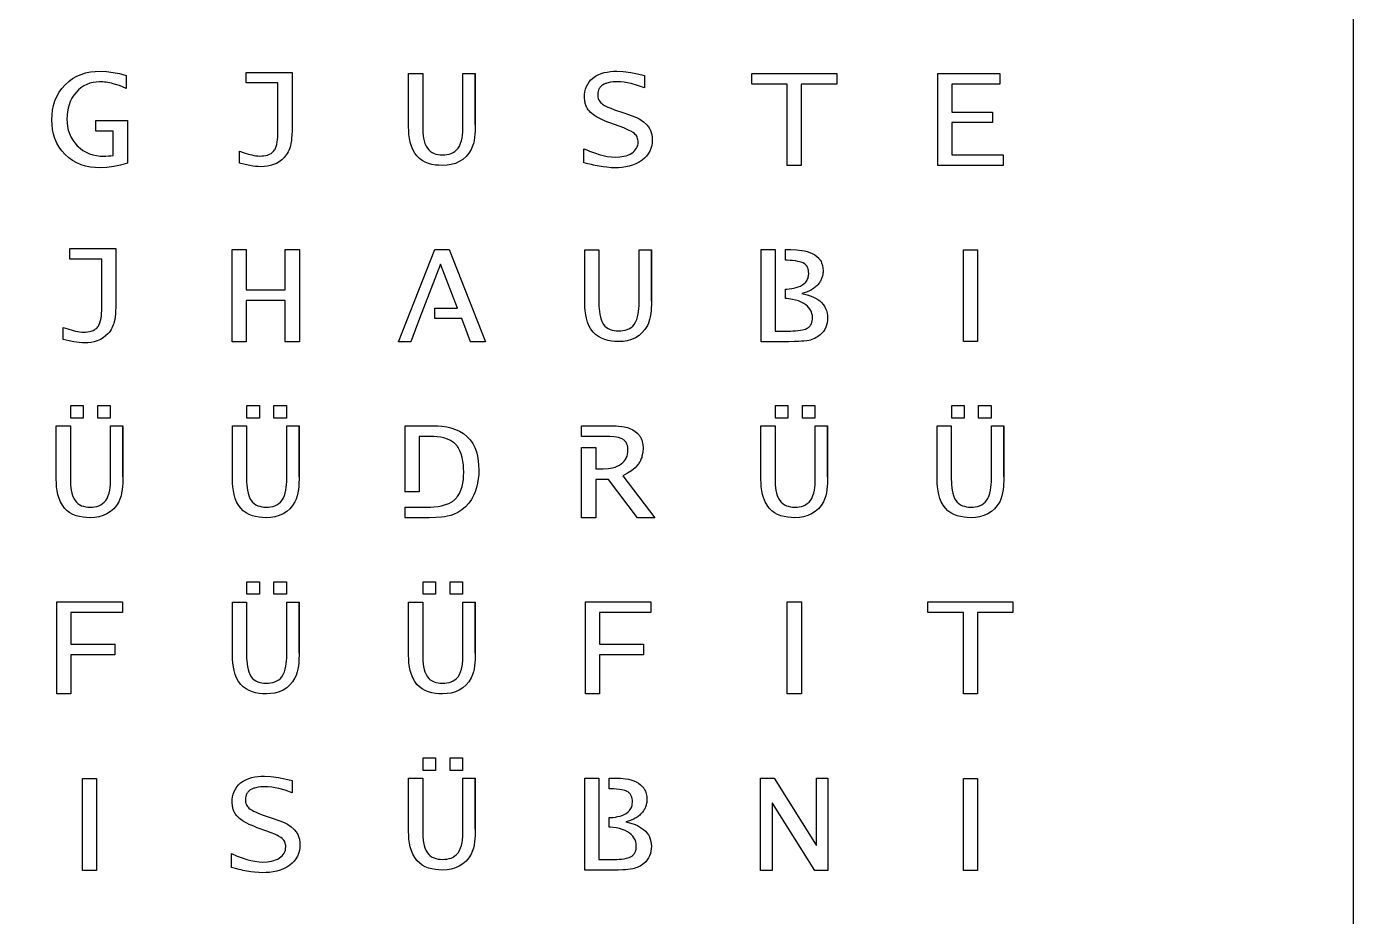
# Model space of a CAD drawing. Extents: x -337 to 6273, y 368 to 2065.
# Drawn here: x 1676.5 to 1912.8, y 1554.1 to 1712.5 of the extents above; entities that cross this region are included whole.
import ezdxf

# ---------------------------------------------------------------- set-up
doc = ezdxf.new("R2010")
doc.units = 0
doc.header["$LTSCALE"] = 100
doc.layers.add('EBENE_1', color=1, linetype='CONTINUOUS')

msp = doc.modelspace()

# ---------------------------------------------------------------- linework, layer by layer
at = {"layer": 'EBENE_1', "color": 7}
for points in [[(1912.756963, 1842.293256), (1462.756963, 1842.293256), (1462.756963, 1392.293256), (1912.756963, 1392.293256), (1912.756963, 1842.293256)], [(1811.946037, 1687.784165), (1811.946037, 1702.292349), (1805.644245, 1702.292349), (1805.644245, 1704.184165), (1820.778773, 1704.184165), (1820.778773, 1702.292349), (1814.464198, 1702.292349), (1814.464198, 1687.784165), (1811.946037, 1687.784165)], [(1838.739915, 1687.784165), (1838.739915, 1704.184165), (1849.822378, 1704.184165), (1849.822378, 1702.292349), (1841.258076, 1702.292349), (1841.258076, 1697.319941), (1848.518559, 1697.319941), (1848.518559, 1695.428125), (1841.258076, 1695.428125), (1841.258076, 1689.675981), (1850.410375, 1689.675981), (1850.410375, 1687.784165), (1838.739915, 1687.784165)], [(1713.131979, 1656.420529), (1713.131979, 1672.820529), (1715.65014, 1672.820529), (1715.65014, 1665.649523), (1722.59106, 1665.649523), (1722.59106, 1672.820529), (1725.10922, 1672.820529), (1725.10922, 1656.420529), (1722.59106, 1656.420529), (1722.59106, 1663.757707), (1715.65014, 1663.757707), (1715.65014, 1656.420529), (1713.131979, 1656.420529)], [(1758.211282, 1656.420529), (1755.545523, 1656.420529), (1753.997238, 1660.523725), (1749.203601, 1660.523724), (1749.203601, 1662.409239), (1753.243667, 1662.409239), (1750.234977, 1670.251238), (1746.502475, 1660.523725), (1744.928225, 1656.420529), (1742.75719, 1656.420529), (1749.225156, 1672.820529), (1751.743316, 1672.820529), (1758.211282, 1656.420529)], [(1845.834225, 1656.438711), (1843.316065, 1656.438711), (1843.316065, 1672.802347), (1845.834225, 1672.802347), (1845.834225, 1656.438711)], [(1684.411679, 1642.821935), (1684.411679, 1645.033315), (1686.623058, 1645.033315), (1686.623058, 1642.821935), (1684.411679, 1642.821935)], [(1689.213472, 1642.821935), (1689.213472, 1645.033315), (1691.424851, 1645.033315), (1691.424851, 1642.821935), (1689.213472, 1642.821935)], [(1715.775315, 1642.821935), (1715.775315, 1645.033315), (1717.986695, 1645.033315), (1717.986695, 1642.821935), (1715.775315, 1642.821935)], [(1720.577108, 1642.821935), (1720.577108, 1645.033315), (1722.788488, 1645.033315), (1722.788488, 1642.821935), (1720.577108, 1642.821935)], [(1809.866224, 1642.821935), (1809.866224, 1645.033315), (1812.077604, 1645.033315), (1812.077604, 1642.821935), (1809.866224, 1642.821935)], [(1814.668017, 1642.821935), (1814.668017, 1645.033315), (1816.879397, 1645.033315), (1816.879397, 1642.821935), (1814.668017, 1642.821935)], [(1841.229861, 1642.821935), (1841.229861, 1645.033315), (1843.44124, 1645.033315), (1843.44124, 1642.821935), (1841.229861, 1642.821935)], [(1846.031653, 1642.821935), (1846.031653, 1645.033315), (1848.243033, 1645.033315), (1848.243033, 1642.821935), (1846.031653, 1642.821935)], [(1715.775315, 1611.458299), (1715.775315, 1613.669679), (1717.986695, 1613.669679), (1717.986695, 1611.458299), (1715.775315, 1611.458299)], [(1720.577108, 1611.458299), (1720.577108, 1613.669679), (1722.788488, 1613.669679), (1722.788488, 1611.458299), (1720.577108, 1611.458299)], [(1747.138952, 1611.458299), (1747.138952, 1613.669679), (1749.350331, 1613.669679), (1749.350331, 1611.458299), (1747.138952, 1611.458299)], [(1751.940744, 1611.458299), (1751.940744, 1613.669679), (1754.152124, 1613.669679), (1754.152124, 1611.458299), (1751.940744, 1611.458299)], [(1681.921733, 1593.693256), (1681.921733, 1610.093256), (1693.592193, 1610.093256), (1693.592193, 1608.20144), (1684.439894, 1608.20144), (1684.439894, 1602.551557), (1692.250027, 1602.551557), (1692.250027, 1600.659741), (1684.439894, 1600.659741), (1684.439894, 1593.693256), (1681.921733, 1593.693256)], [(1776.012643, 1593.693256), (1776.012643, 1610.093256), (1787.683102, 1610.093256), (1787.683102, 1608.20144), (1778.530803, 1608.20144), (1778.530803, 1602.551557), (1786.340936, 1602.551557), (1786.340936, 1600.659741), (1778.530803, 1600.659741), (1778.530803, 1593.693256), (1776.012643, 1593.693256)], [(1814.470589, 1593.711438), (1811.952429, 1593.711438), (1811.952429, 1610.075074), (1814.470589, 1610.075074), (1814.470589, 1593.711438)], [(1843.309674, 1593.693256), (1843.309674, 1608.20144), (1837.007881, 1608.20144), (1837.007881, 1610.093256), (1852.142409, 1610.093256), (1852.142409, 1608.20144), (1845.827834, 1608.20144), (1845.827834, 1593.693256), (1843.309674, 1593.693256)], [(1747.138952, 1580.094663), (1747.138952, 1582.306042), (1749.350331, 1582.306042), (1749.350331, 1580.094663), (1747.138952, 1580.094663)], [(1751.940744, 1580.094663), (1751.940744, 1582.306042), (1754.152124, 1582.306042), (1754.152124, 1580.094663), (1751.940744, 1580.094663)], [(1689.016044, 1562.284165), (1686.497883, 1562.284165), (1686.497883, 1578.647802), (1689.016044, 1578.647802), (1689.016044, 1562.284165)], [(1807.216497, 1562.240418), (1807.216497, 1578.691549), (1809.606233, 1578.691549), (1817.122966, 1566.775624), (1817.148531, 1566.775624), (1817.148531, 1578.691549), (1819.206521, 1578.691549), (1819.206521, 1562.240418), (1816.880498, 1562.240418), (1809.312834, 1574.266592), (1809.274486, 1574.266592), (1809.274486, 1562.240418), (1807.216497, 1562.240418)], [(1845.834225, 1562.284165), (1843.316065, 1562.284165), (1843.316065, 1578.647802), (1845.834225, 1578.647802), (1845.834225, 1562.284165)]]:
    msp.add_lwpolyline(points, close=True, dxfattribs=at)
for points in [[(1694.276059, 1703.839037), (1694.276059, 1701.525397), (1693.068214, 1702.021053), (1691.970219, 1702.361906, 0.030009), (1690.7018, 1702.611096, 0.033509), (1689.546519, 1702.688608), (1688.934241, 1702.660302), (1688.369199, 1702.57952), (1687.786135, 1702.432573), (1687.241652, 1702.228069), (1686.720483, 1701.960417), (1686.224142, 1701.628544), (1685.785316, 1701.259998), (1685.360237, 1700.822357), (1684.95787, 1700.315415), (1684.61386, 1699.77701), (1684.328825, 1699.210835), (1684.095184, 1698.602077), (1683.927437, 1698.001136), (1683.80574, 1697.350206), (1683.740553, 1696.734509), (1683.71768, 1696.067252), (1683.74434, 1695.386677), (1683.820298, 1694.759432), (1683.960995, 1694.101659), (1684.155569, 1693.492641), (1684.420424, 1692.889096), (1684.74569, 1692.323122), (1685.124656, 1691.802017), (1685.571149, 1691.305755), (1686.063918, 1690.858968), (1686.580072, 1690.480027), (1687.142533, 1690.153211), (1687.740972, 1689.88736), (1688.346791, 1689.691212), (1689.000085, 1689.549491), (1689.624133, 1689.472797), (1690.300689, 1689.445896), (1690.661297, 1689.456087), (1691.132745, 1689.492963), (1691.511312, 1689.536129), (1691.962419, 1689.599286), (1691.962419, 1693.932567), (1688.881827, 1693.932567), (1688.881827, 1695.824383), (1694.48058, 1695.824383), (1694.48058, 1688.205989), (1693.237096, 1687.854106), (1692.075515, 1687.609048), (1690.802079, 1687.44125), (1689.610432, 1687.387906), (1688.725893, 1687.421289), (1687.913409, 1687.516179), (1687.056079, 1687.693553), (1686.266779, 1687.938288), (1685.477388, 1688.275942), (1684.742799, 1688.689531), (1684.061114, 1689.178036), (1683.417291, 1689.752677), (1682.839215, 1690.389903), (1682.348277, 1691.063614), (1681.930677, 1691.792796), (1681.590075, 1692.575534), (1681.34249, 1693.360408), (1681.16314, 1694.212628), (1681.067126, 1695.020932), (1681.033347, 1695.901079), (1681.066673, 1696.797097), (1681.161329, 1697.61916), (1681.338846, 1698.488552), (1681.58357, 1699.287328), (1681.922924, 1700.088993), (1682.338172, 1700.832866), (1682.831258, 1701.525357), (1683.4109, 1702.177306), (1684.053681, 1702.761326), (1684.734857, 1703.257446), (1685.471064, 1703.678096), (1686.263087, 1704.021397), (1687.055538, 1704.27006), (1687.917457, 1704.450302), (1688.733577, 1704.546541), (1689.623214, 1704.580424), (1690.753377, 1704.53199), (1691.975086, 1704.378469), (1693.082108, 1704.157158), (1694.276059, 1703.839037), (1694.276059, 1703.839037)], [(1714.429407, 1688.199598), (1714.429407, 1690.334282), (1715.273055, 1690.053066), (1716.028288, 1689.822153), (1716.640837, 1689.665546), (1717.016344, 1689.587247), (1717.339919, 1689.533547), (1717.729555, 1689.490332), (1718.046866, 1689.477852), (1718.417245, 1689.488361), (1718.743127, 1689.517393), (1719.110133, 1689.577651), (1719.424337, 1689.658668), (1719.769824, 1689.789825), (1720.05747, 1689.945543, 0.042268), (1720.339994, 1690.160952, 0.044085), (1720.571418, 1690.410977, 0.045023), (1720.775657, 1690.730544), (1720.964399, 1691.168227), (1721.074755, 1691.539039), (1721.17035, 1691.999207), (1721.225523, 1692.391408), (1721.266818, 1692.850712), (1721.286518, 1693.253452), (1721.293632, 1693.708873), (1721.293632, 1702.490479), (1715.618184, 1702.490479), (1715.618184, 1704.382295), (1723.811792, 1704.382295), (1723.811792, 1695.05104), (1723.79737, 1694.007969), (1723.760264, 1693.188029), (1723.721555, 1692.681373), (1723.676723, 1692.259306), (1723.599527, 1691.737718), (1723.517794, 1691.344103, -0.126821), (1722.39293, 1689.209419), (1721.97888, 1688.80281), (1721.523228, 1688.456768), (1721.03608, 1688.175252), (1720.493593, 1687.94363), (1719.965609, 1687.784036), (1719.375933, 1687.667331), (1718.830656, 1687.607385), (1718.225822, 1687.586036), (1717.784744, 1687.598743), (1717.26497, 1687.641446), (1716.81761, 1687.697427), (1716.310221, 1687.77856), (1715.456928, 1687.949185), (1714.429407, 1688.199598)], [(1786.571021, 1703.800689), (1786.571021, 1701.614875), (1785.281391, 1702.06642), (1784.147952, 1702.375738), (1783.501, 1702.510023), (1782.900683, 1702.603668), (1782.243241, 1702.668256), (1781.636961, 1702.688608), (1780.995944, 1702.666174), (1780.47249, 1702.607), (1779.833638, 1702.462738, 0.042851), (1779.357164, 1702.275371), (1779.090627, 1702.122259), (1778.870786, 1701.954949), (1778.663815, 1701.742909, 0.040795), (1778.498795, 1701.508208), (1778.375513, 1701.254792), (1778.286217, 1700.967024), (1778.240548, 1700.696464), (1778.224022, 1700.387751, 0.045664), (1778.264928, 1699.940792, 0.052241), (1778.376026, 1699.564262, 0.057912), (1778.575361, 1699.205375, 0.055266), (1778.863149, 1698.885802), (1779.084142, 1698.710942), (1779.404775, 1698.506039), (1779.666758, 1698.363051), (1779.9943, 1698.204034), (1780.525395, 1697.977269), (1781.227919, 1697.7162), (1782.838519, 1697.153768), (1784.372424, 1696.629684), (1785.118286, 1696.331017), (1785.731074, 1696.016477), (1786.393152, 1695.570408), (1786.904208, 1695.103597, -0.048368), (1787.366804, 1694.501415, -0.050395), (1787.688909, 1693.847479, -0.046953), (1787.872588, 1693.165637, -0.042351), (1787.938753, 1692.38588), (1787.910763, 1691.83648), (1787.831396, 1691.334988), (1787.686003, 1690.817988), (1787.483426, 1690.339177), (1787.221247, 1689.890089), (1786.894302, 1689.464097), (1786.540295, 1689.100383), (1786.117241, 1688.749247), (1785.593346, 1688.40093), (1785.009657, 1688.097782), (1784.434581, 1687.868195), (1783.794385, 1687.676992), (1783.192451, 1687.548283), (1782.527119, 1687.454001), (1781.912927, 1687.405164), (1781.240702, 1687.387906), (1780.603447, 1687.406731), (1779.851947, 1687.470027), (1779.205786, 1687.552896), (1778.472538, 1687.673023), (1778.13999, 1687.735398), (1777.789244, 1687.805969), (1777.457299, 1687.876957), (1777.108921, 1687.955552), (1776.461608, 1688.111791), (1775.756992, 1688.295467), (1775.756992, 1690.788062), (1776.096498, 1690.637759), (1776.422484, 1690.498515), (1776.7664, 1690.3573), (1777.095484, 1690.227955), (1777.815471, 1689.966346), (1778.466372, 1689.757943), (1779.215077, 1689.556253), (1779.876933, 1689.417473), (1780.651923, 1689.31147), (1781.317397, 1689.279723), (1782.164121, 1689.321508), (1782.863024, 1689.432648), (1783.25598, 1689.535268), (1783.606731, 1689.65791), (1783.972095, 1689.824693), (1784.295729, 1690.014719), (1784.546895, 1690.198654), (1784.75599, 1690.387045), (1784.957538, 1690.61625), (1785.117637, 1690.854651), (1785.246697, 1691.119166), (1785.338616, 1691.402472), (1785.389779, 1691.68255), (1785.40781, 1691.989621, 0.046553), (1785.365721, 1692.440706, 0.053921), (1785.252363, 1692.815353, 0.060677), (1785.04679, 1693.172108, 0.057849), (1784.749509, 1693.485179), (1784.508811, 1693.662658), (1784.116807, 1693.89522), (1783.819903, 1694.047842), (1783.437624, 1694.226465), (1782.839231, 1694.479967), (1782.033219, 1694.788998), (1780.345924, 1695.40256), (1779.851104, 1695.592309), (1779.41186, 1695.772914), (1778.922354, 1695.990813), (1778.501956, 1696.195619), (1778.022112, 1696.455854), (1777.632676, 1696.695768), (1777.178781, 1697.025085), (1776.849899, 1697.319941, -0.055874), (1776.407368, 1697.87793, -0.055167), (1776.094525, 1698.527795, -0.045584), (1775.932315, 1699.170214), (1775.872035, 1699.940362), (1775.89292, 1700.447711), (1775.951657, 1700.905822), (1776.064108, 1701.394199), (1776.218785, 1701.835254), (1776.434478, 1702.273229), (1776.699417, 1702.673727), (1777.008008, 1703.032478), (1777.373983, 1703.366083), (1777.817269, 1703.681422), (1778.322631, 1703.956511), (1778.816832, 1704.159821), (1779.377074, 1704.329885), (1779.897121, 1704.441605), (1780.479375, 1704.523768), (1781.011307, 1704.565569), (1781.598613, 1704.580424), (1782.771484, 1704.528905), (1784.108574, 1704.359493), (1785.272061, 1704.131255), (1786.571021, 1703.800689)], [(1683.065771, 1656.835961), (1683.065771, 1658.970646), (1683.909419, 1658.68943), (1684.664652, 1658.458517), (1685.277201, 1658.30191), (1685.652707, 1658.223611), (1685.976282, 1658.169911), (1686.365919, 1658.126695), (1686.68323, 1658.114216), (1687.053609, 1658.124724), (1687.37949, 1658.153757), (1687.746496, 1658.214014), (1688.060701, 1658.295031), (1688.406187, 1658.426188), (1688.693834, 1658.581907, 0.042268), (1688.976358, 1658.797316, 0.044085), (1689.207782, 1659.047341, 0.045023), (1689.412021, 1659.366908), (1689.600763, 1659.804591), (1689.711119, 1660.175403), (1689.806714, 1660.63557), (1689.861887, 1661.027772), (1689.903181, 1661.487076), (1689.922882, 1661.889816), (1689.929995, 1662.345237), (1689.929995, 1671.126842), (1684.254547, 1671.126842), (1684.254547, 1673.018658), (1692.448156, 1673.018658), (1692.448156, 1663.687403), (1692.433734, 1662.644333), (1692.396628, 1661.824393), (1692.357918, 1661.317737), (1692.313087, 1660.89567), (1692.23589, 1660.374081), (1692.154157, 1659.980467, -0.126821), (1691.029294, 1657.845782), (1690.615243, 1657.439173), (1690.159591, 1657.093132), (1689.672443, 1656.811615), (1689.129957, 1656.579993), (1688.601973, 1656.4204), (1688.012296, 1656.303694), (1687.467019, 1656.243749), (1686.862186, 1656.2224), (1686.421108, 1656.235107), (1685.901334, 1656.27781), (1685.453974, 1656.333791), (1684.946585, 1656.414924), (1684.093291, 1656.585548), (1683.065771, 1656.835961)], [(1815.742522, 1668.133538), (1815.774408, 1668.563943), (1815.762117, 1668.8639), (1815.72846, 1669.123656), (1815.658381, 1669.413503), (1815.563575, 1669.65924, 0.041883), (1815.420525, 1669.908225, 0.043934), (1815.245607, 1670.118865, 0.042899), (1815.039225, 1670.294195), (1814.790153, 1670.442976, 0.040387), (1814.433945, 1670.584305), (1813.869809, 1670.724627), (1813.45005, 1670.793456), (1812.912812, 1670.854077), (1812.470863, 1670.887487), (1811.948634, 1670.91261), (1811.644651, 1670.923283), (1811.644651, 1672.818032), (1812.578773, 1672.820529), (1813.651693, 1672.783928), (1814.528994, 1672.687315), (1815.039, 1672.594675), (1815.48598, 1672.485132), (1815.980249, 1672.324817), (1816.401141, 1672.146067), (1816.851849, 1671.894899), (1817.223168, 1671.621008), (1817.576703, 1671.270129, -0.04114), (1817.857809, 1670.882913, -0.040138), (1818.070106, 1670.460253), (1818.223605, 1669.980837), (1818.302395, 1669.528257), (1818.330916, 1669.011332, -0.045085), (1818.266318, 1668.296372, -0.048713), (1818.0842, 1667.657183, -0.049106), (1817.780323, 1667.06345, -0.045776), (1817.34027, 1666.499562, -0.044137), (1816.773253, 1665.993739, -0.040199), (1816.06657, 1665.550831), (1815.389662, 1665.250896), (1814.572849, 1664.997614), (1815.483797, 1664.773598), (1816.229757, 1664.520159), (1816.645295, 1664.341883), (1817.011583, 1664.155829), (1817.39695, 1663.922286), (1817.729227, 1663.679687), (1818.061648, 1663.383232), (1818.340836, 1663.07339), (1818.591638, 1662.718911), (1818.793924, 1662.341734), (1818.946292, 1661.948695), (1819.056104, 1661.522047), (1819.115318, 1661.112809), (1819.136217, 1660.664332), (1819.117232, 1660.214429), (1819.063712, 1659.806737), (1818.962176, 1659.374667), (1818.822201, 1658.982125), (1818.629432, 1658.595286), (1818.392153, 1658.238735), (1818.118616, 1657.920509), (1817.79405, 1657.622088, -0.124507), (1815.812756, 1656.657006), (1815.441849, 1656.590279), (1814.925385, 1656.526091), (1814.522493, 1656.490923), (1814.030458, 1656.460363), (1813.245885, 1656.431748), (1812.233644, 1656.420529), (1807.286801, 1656.420529), (1807.286801, 1672.820529), (1809.804962, 1672.820529), (1809.804962, 1665.726219), (1809.804962, 1658.312345), (1812.080254, 1658.312345), (1812.545117, 1658.317066), (1812.956143, 1658.330137), (1813.427238, 1658.35769), (1813.828231, 1658.394415), (1814.309128, 1658.459708), (1814.690645, 1658.534307), (1815.181541, 1658.676514), (1815.512366, 1658.823647), (1815.750751, 1658.978909, 0.041793), (1815.949259, 1659.16007, 0.042011), (1816.115172, 1659.372288), (1816.251191, 1659.621342), (1816.341317, 1659.865247), (1816.407879, 1660.150788), (1816.440141, 1660.40768), (1816.451883, 1660.70268), (1816.42578, 1661.10347), (1816.351649, 1661.468932), (1816.220919, 1661.832071), (1816.036166, 1662.173628), (1815.814773, 1662.471678), (1815.534243, 1662.761126), (1815.251768, 1662.992908), (1814.911587, 1663.220841), (1814.455783, 1663.465114), (1813.93161, 1663.681301), (1813.440534, 1663.835206), (1812.884762, 1663.964622), (1811.875145, 1664.093256), (1811.644787, 1664.093952), (1811.644787, 1665.793952), (1811.875145, 1665.793256), (1812.318119, 1665.813878), (1812.746551, 1665.874422), (1813.12462, 1665.946006), (1813.547581, 1666.051186), (1813.909493, 1666.167963), (1814.313888, 1666.337727), (1814.645329, 1666.520033), (1814.992884, 1666.77566, 0.041938), (1815.262733, 1667.049454, 0.047591), (1815.492352, 1667.385662, 0.047506), (1815.65461, 1667.759852, 0.041602), (1815.742522, 1668.133538)], [(1753.609495, 1640.483051), (1754.322446, 1640.049107), (1754.937833, 1639.549994), (1755.48499, 1638.961602), (1755.955796, 1638.28587), (1756.313645, 1637.594093), (1756.611865, 1636.799427), (1756.80681, 1636.054842), (1756.950488, 1635.208871), (1757.022338, 1634.441189), (1757.048071, 1633.582847), (1757.024723, 1632.766114), (1756.958462, 1632.016862), (1756.832159, 1631.212438), (1756.659134, 1630.478931), (1756.408178, 1629.712339), (1756.105049, 1629.014266), (1755.718557, 1628.322989), (1755.271298, 1627.690096), (1754.680017, 1627.028918), (1754.042736, 1626.483747), (1753.32268, 1626.02452), (1752.529443, 1625.664063), (1752.043125, 1625.503379), (1751.47365, 1625.358621), (1750.964893, 1625.260296), (1750.387536, 1625.177109), (1749.393596, 1625.089792), (1748.18977, 1625.056893), (1743.920401, 1625.056893), (1743.920401, 1626.948709), (1746.438562, 1626.948709), (1747.704033, 1626.948709), (1748.426187, 1626.963962), (1749.066185, 1627.006277), (1749.789188, 1627.093887), (1750.411313, 1627.211455), (1751.118659, 1627.407242), (1751.703056, 1627.636482), (1752.336577, 1627.986976, 0.043055), (1752.836224, 1628.380353, 0.04289), (1753.250207, 1628.841038), (1753.613034, 1629.410025), (1753.862828, 1629.959057), (1754.074637, 1630.618135), (1754.204043, 1631.207513), (1754.300308, 1631.891945), (1754.346923, 1632.499803), (1754.363737, 1633.186589), (1754.348881, 1633.876474), (1754.307639, 1634.488507), (1754.222499, 1635.178644), (1754.108152, 1635.773705), (1753.918865, 1636.447647), (1753.696862, 1637.006876), (1753.361047, 1637.609335, 0.042203), (1752.983223, 1638.088693, 0.042352), (1752.541301, 1638.487604), (1751.998634, 1638.836618), (1751.472368, 1639.078797), (1750.842524, 1639.28388), (1750.27751, 1639.409738), (1749.622247, 1639.503308), (1749.039516, 1639.548708), (1748.381508, 1639.565076), (1746.438562, 1639.565076), (1746.437756, 1629.678042), (1743.922416, 1629.678042), (1743.920401, 1641.456893), (1748.867245, 1641.456893), (1749.724661, 1641.434053), (1750.494514, 1641.370139), (1751.343777, 1641.242577), (1752.09337, 1641.069645), (1752.904534, 1640.802248), (1753.609495, 1640.483051)], [(1780.134673, 1631.882769), (1777.85938, 1631.882769), (1777.85938, 1625.056893), (1775.335907, 1625.056893), (1775.335907, 1637.578278), (1777.85938, 1637.578278), (1777.85938, 1633.774585), (1779.188765, 1633.774585), (1780.114845, 1633.826223), (1780.87607, 1633.963339), (1781.300247, 1634.089169), (1781.679341, 1634.240032), (1782.065599, 1634.440891), (1782.409965, 1634.671361), (1782.688442, 1634.905298), (1782.921655, 1635.149101), (1783.134587, 1635.432703), (1783.305726, 1635.733622), (1783.436196, 1636.051283), (1783.53005, 1636.395997), (1783.580809, 1636.728034), (1783.598741, 1637.092653), (1783.588064, 1637.392537), (1783.558722, 1637.653951), (1783.497654, 1637.947054), (1783.415327, 1638.196363), (1783.286786, 1638.458908, 0.041184), (1783.131682, 1638.679196, 0.043664), (1782.936451, 1638.87534, 0.042429), (1782.703963, 1639.039794, 0.042304), (1782.387836, 1639.191056), (1781.919127, 1639.336761), (1781.552577, 1639.413537), (1781.089799, 1639.480731), (1780.367628, 1639.541007), (1779.406068, 1639.565076), (1777.85938, 1639.565076), (1775.34122, 1639.565076), (1775.34122, 1641.456893), (1779.930152, 1641.456893), (1780.464368, 1641.452527), (1780.937759, 1641.440424), (1781.479465, 1641.415003), (1781.941983, 1641.381098), (1782.496948, 1641.320983), (1782.938974, 1641.252312), (1783.517056, 1641.119815), (1783.905522, 1640.983939), (1784.446155, 1640.723523), (1784.88958, 1640.439579), (1785.329992, 1640.058335, -0.042775), (1785.676476, 1639.640323, -0.043941), (1785.948982, 1639.16304, -0.041965), (1786.1447, 1638.621969), (1786.246201, 1638.103541), (1786.283075, 1637.507087), (1786.233311, 1636.701524), (1786.097476, 1636.010598, -0.043727), (1785.829443, 1635.281422, -0.04638), (1785.457602, 1634.650189), (1785.199914, 1634.327522), (1784.877114, 1633.992009), (1784.567806, 1633.716727), (1784.201239, 1633.430606), (1783.541052, 1632.990464), (1782.697772, 1632.521896), (1788.359838, 1625.056893), (1785.311602, 1625.056893), (1780.134673, 1631.882769)], [(1723.843749, 1578.282507), (1723.843749, 1576.096693), (1722.554119, 1576.548239), (1721.42068, 1576.857556), (1720.773728, 1576.991841), (1720.17341, 1577.085486), (1719.515968, 1577.150074), (1718.909688, 1577.170426), (1718.268671, 1577.147992), (1717.745217, 1577.088818), (1717.106365, 1576.944556, 0.042851), (1716.629891, 1576.757189), (1716.363354, 1576.604077), (1716.143513, 1576.436767), (1715.936542, 1576.224727, 0.040795), (1715.771523, 1575.990026), (1715.648241, 1575.73661), (1715.558944, 1575.448842), (1715.513275, 1575.178282), (1715.496749, 1574.869569, 0.045664), (1715.537655, 1574.42261, 0.052241), (1715.648753, 1574.04608, 0.057912), (1715.848088, 1573.687193, 0.055266), (1716.135876, 1573.36762), (1716.35687, 1573.19276), (1716.677502, 1572.987858), (1716.939485, 1572.844869), (1717.267028, 1572.685852), (1717.798122, 1572.459087), (1718.500647, 1572.198018), (1720.111247, 1571.635586), (1721.645152, 1571.111502), (1722.391013, 1570.812836), (1723.003801, 1570.498295), (1723.66588, 1570.052226), (1724.176935, 1569.585415, -0.048368), (1724.639531, 1568.983233, -0.050395), (1724.961636, 1568.329297, -0.046953), (1725.145315, 1567.647455, -0.042351), (1725.211481, 1566.867698), (1725.18349, 1566.318298), (1725.104123, 1565.816806), (1724.95873, 1565.299806), (1724.756153, 1564.820995), (1724.493974, 1564.371907), (1724.167029, 1563.945915), (1723.813022, 1563.582201), (1723.389968, 1563.231065), (1722.866073, 1562.882748), (1722.282384, 1562.5796), (1721.707308, 1562.350013), (1721.067112, 1562.15881), (1720.465178, 1562.030101), (1719.799846, 1561.935819), (1719.185654, 1561.886982), (1718.513429, 1561.869725), (1717.876175, 1561.888549), (1717.124674, 1561.951845), (1716.478513, 1562.034714), (1715.745265, 1562.154841), (1715.412717, 1562.217216), (1715.061972, 1562.287787), (1714.730026, 1562.358776), (1714.381648, 1562.437371), (1713.734335, 1562.593609), (1713.029719, 1562.777285), (1713.029719, 1565.269881), (1713.369225, 1565.119577), (1713.695212, 1564.980333), (1714.039128, 1564.839118), (1714.368212, 1564.709773), (1715.088198, 1564.448165), (1715.739099, 1564.239761), (1716.487805, 1564.038071), (1717.14966, 1563.899292), (1717.92465, 1563.793288), (1718.590124, 1563.761541), (1719.436848, 1563.803327), (1720.135751, 1563.914466), (1720.528707, 1564.017086), (1720.879458, 1564.139728), (1721.244822, 1564.306511), (1721.568456, 1564.496537), (1721.819622, 1564.680472), (1722.028717, 1564.868863), (1722.230266, 1565.098068), (1722.390365, 1565.336469), (1722.519424, 1565.600984), (1722.611343, 1565.88429), (1722.662506, 1566.164368), (1722.680537, 1566.471439, 0.046553), (1722.638448, 1566.922524, 0.053921), (1722.52509, 1567.297171, 0.060677), (1722.319517, 1567.653927, 0.057849), (1722.022237, 1567.966997), (1721.781538, 1568.144476), (1721.389534, 1568.377038), (1721.092631, 1568.52966), (1720.710351, 1568.708283), (1720.111958, 1568.961785), (1719.305947, 1569.270816), (1717.618651, 1569.884378), (1717.123831, 1570.074127), (1716.684587, 1570.254732), (1716.195081, 1570.472631), (1715.774684, 1570.677437), (1715.294839, 1570.937673), (1714.905403, 1571.177586), (1714.451509, 1571.506903), (1714.122626, 1571.801759, -0.055874), (1713.680095, 1572.359748, -0.055167), (1713.367252, 1573.009614, -0.045584), (1713.205042, 1573.652032), (1713.144762, 1574.42218), (1713.165647, 1574.929529), (1713.224384, 1575.38764), (1713.336835, 1575.876017), (1713.491513, 1576.317072), (1713.707205, 1576.755047), (1713.972144, 1577.155546), (1714.280736, 1577.514296), (1714.64671, 1577.847901), (1715.089996, 1578.16324), (1715.595358, 1578.438329), (1716.08956, 1578.641639), (1716.649801, 1578.811704), (1717.169848, 1578.923423), (1717.752103, 1579.005587), (1718.284035, 1579.047387), (1718.87134, 1579.062242), (1720.044211, 1579.010723), (1721.381302, 1578.841312), (1722.544788, 1578.613073), (1723.843749, 1578.282507)], [(1784.378886, 1574.042629), (1784.410772, 1574.473034), (1784.39848, 1574.772991), (1784.364824, 1575.032747), (1784.294745, 1575.322594), (1784.199938, 1575.568331, 0.041883), (1784.056888, 1575.817316, 0.043934), (1783.881971, 1576.027956, 0.042899), (1783.675589, 1576.203286), (1783.426516, 1576.352067, 0.040387), (1783.070308, 1576.493395), (1782.506172, 1576.633717), (1782.086414, 1576.702547), (1781.549176, 1576.763168), (1781.107227, 1576.796578), (1780.584997, 1576.821701), (1780.281015, 1576.832374), (1780.281015, 1578.727123), (1781.215137, 1578.72962), (1782.288056, 1578.693018), (1783.165358, 1578.596406), (1783.675363, 1578.503765), (1784.122344, 1578.394222), (1784.616613, 1578.233908), (1785.037504, 1578.055158), (1785.488213, 1577.80399), (1785.859532, 1577.530099), (1786.213066, 1577.17922, -0.04114), (1786.494173, 1576.792004, -0.040138), (1786.70647, 1576.369344), (1786.859969, 1575.889928), (1786.938759, 1575.437348), (1786.96728, 1574.920423, -0.045085), (1786.902681, 1574.205463, -0.048713), (1786.720563, 1573.566274, -0.049106), (1786.416687, 1572.972541, -0.045776), (1785.976633, 1572.408653, -0.044137), (1785.409617, 1571.90283, -0.040199), (1784.702933, 1571.459922), (1784.026026, 1571.159987), (1783.209213, 1570.906705), (1784.120161, 1570.682689), (1784.86612, 1570.42925), (1785.281659, 1570.250974), (1785.647947, 1570.06492), (1786.033313, 1569.831377), (1786.365591, 1569.588778), (1786.698011, 1569.292323), (1786.9772, 1568.982481), (1787.228002, 1568.628002), (1787.430288, 1568.250825), (1787.582656, 1567.857786), (1787.692467, 1567.431138), (1787.751681, 1567.0219), (1787.77258, 1566.573423), (1787.753596, 1566.12352), (1787.700076, 1565.715828), (1787.598539, 1565.283758), (1787.458565, 1564.891215), (1787.265796, 1564.504377), (1787.028516, 1564.147826), (1786.754979, 1563.829599), (1786.430413, 1563.531179, -0.124507), (1784.44912, 1562.566097), (1784.078212, 1562.49937), (1783.561749, 1562.435182), (1783.158856, 1562.400014), (1782.666821, 1562.369454), (1781.882248, 1562.340839), (1780.870008, 1562.32962), (1775.923165, 1562.32962), (1775.923165, 1578.72962), (1778.441325, 1578.72962), (1778.441325, 1571.63531), (1778.441325, 1564.221436), (1780.716618, 1564.221436), (1781.181481, 1564.226157), (1781.592507, 1564.239227), (1782.063602, 1564.266781), (1782.464595, 1564.303506), (1782.945492, 1564.368799), (1783.327008, 1564.443398), (1783.817904, 1564.585605), (1784.14873, 1564.732737), (1784.387114, 1564.888, 0.041793), (1784.585623, 1565.069161, 0.042011), (1784.751536, 1565.281378), (1784.887555, 1565.530433), (1784.977681, 1565.774338), (1785.044242, 1566.059879), (1785.076505, 1566.316771), (1785.088247, 1566.611771), (1785.062144, 1567.01256), (1784.988013, 1567.378023), (1784.857283, 1567.741162), (1784.67253, 1568.082718), (1784.451136, 1568.380768), (1784.170607, 1568.670217), (1783.888132, 1568.901999), (1783.54795, 1569.129932), (1783.092146, 1569.374205), (1782.567973, 1569.590392), (1782.076898, 1569.744297), (1781.521126, 1569.873713), (1780.511509, 1570.002347), (1780.28115, 1570.003043), (1780.28115, 1571.703043), (1780.511509, 1571.702347), (1780.954482, 1571.722969), (1781.382915, 1571.783513), (1781.760984, 1571.855097), (1782.183945, 1571.960277), (1782.545857, 1572.077054), (1782.950251, 1572.246817), (1783.281693, 1572.429124), (1783.629248, 1572.684751, 0.041938), (1783.899096, 1572.958545, 0.047591), (1784.128716, 1573.294753, 0.047506), (1784.290974, 1573.668943, 0.041602), (1784.378886, 1574.042629)]]:
    msp.add_lwpolyline(points, format="xyb", close=True, dxfattribs=at)
for points in [[(1756.415335, 1695.079), (1756.415335, 1704.162596), (1756.415335, 1695.079), (1756.413667, 1694.788145), (1756.408839, 1694.512749), (1756.399988, 1694.221416), (1756.387817, 1693.94729), (1756.345934, 1693.342953), (1756.289834, 1692.821374), (1756.193907, 1692.210678), (1756.083068, 1691.711121), (1755.891462, 1691.104574), (1755.68673, 1690.656241), (1755.257983, 1689.973678), (1754.78728, 1689.408437), (1754.209148, 1688.892551), (1753.564965, 1688.478171), (1752.888303, 1688.176643), (1752.118887, 1687.957359), (1751.401834, 1687.845973), (1750.586496, 1687.805734), (1749.924894, 1687.826368), (1749.334863, 1687.88388), (1748.684124, 1687.999249), (1748.113156, 1688.155737), (1747.506338, 1688.394855), (1746.979241, 1688.682212), (1746.471448, 1689.056446), (1746.029521, 1689.49303), (1745.63444, 1690.01777), (1745.286478, 1690.647474), (1745.044403, 1691.246189), (1744.839792, 1691.948584), (1744.711703, 1692.582088), (1744.616824, 1693.306177), (1744.569936, 1693.956132), (1744.553137, 1694.682741), (1744.553137, 1704.162596), (1747.071298, 1704.162596), (1747.071298, 1694.644394), (1747.079927, 1694.12577), (1747.103949, 1693.663486), (1747.153365, 1693.142072), (1747.219705, 1692.690576), (1747.330726, 1692.171394), (1747.460068, 1691.741225), (1747.667703, 1691.249167), (1747.895772, 1690.867153), (1748.13938, 1690.570295), (1748.416331, 1690.319852), (1748.722613, 1690.116102), (1749.074194, 1689.948319), (1749.41473, 1689.836023), (1749.805037, 1689.753395), (1750.159885, 1689.712345), (1750.560931, 1689.69755), (1750.978644, 1689.711951), (1751.347996, 1689.751884), (1751.756563, 1689.832804), (1752.111638, 1689.942476), (1752.484248, 1690.109543), (1752.805667, 1690.311269), (1753.102703, 1690.566329), (1753.360308, 1690.867153), (1753.598014, 1691.252154), (1753.814568, 1691.752162), (1753.948566, 1692.188717), (1754.063716, 1692.718145), (1754.132139, 1693.177303), (1754.183149, 1693.709058), (1754.207853, 1694.179546), (1754.216738, 1694.708306), (1754.216738, 1704.162596), (1756.415335, 1704.162596)], [(1787.778971, 1663.715364), (1787.778971, 1672.79896), (1787.778971, 1663.715364), (1787.777303, 1663.424508), (1787.772476, 1663.149113), (1787.763624, 1662.85778), (1787.751453, 1662.583654), (1787.70957, 1661.979317), (1787.65347, 1661.457738), (1787.557543, 1660.847042), (1787.446704, 1660.347485), (1787.255098, 1659.740937), (1787.050367, 1659.292605), (1786.62162, 1658.610041), (1786.150917, 1658.044801), (1785.572784, 1657.528914), (1784.928601, 1657.114535), (1784.251939, 1656.813007), (1783.482523, 1656.593723), (1782.76547, 1656.482337), (1781.950133, 1656.442098), (1781.288531, 1656.462731), (1780.698499, 1656.520244), (1780.047761, 1656.635613), (1779.476792, 1656.792101), (1778.869974, 1657.031219), (1778.342877, 1657.318575), (1777.835085, 1657.69281), (1777.393157, 1658.129393), (1776.998076, 1658.654134), (1776.650114, 1659.283838), (1776.408039, 1659.882553), (1776.203428, 1660.584948), (1776.07534, 1661.218452), (1775.98046, 1661.942541), (1775.933573, 1662.592496), (1775.916774, 1663.319105), (1775.916774, 1672.79896), (1778.434934, 1672.79896), (1778.434934, 1663.280757), (1778.443563, 1662.762133), (1778.467585, 1662.29985), (1778.517001, 1661.778436), (1778.583341, 1661.32694), (1778.694363, 1660.807757), (1778.823704, 1660.377588), (1779.031339, 1659.88553), (1779.259408, 1659.503516), (1779.503016, 1659.206659), (1779.779967, 1658.956216), (1780.086249, 1658.752466), (1780.43783, 1658.584683), (1780.778367, 1658.472387), (1781.168673, 1658.389758), (1781.523521, 1658.348708), (1781.924568, 1658.333914), (1782.34228, 1658.348315), (1782.711633, 1658.388247), (1783.120199, 1658.469167), (1783.475275, 1658.57884), (1783.847884, 1658.745907), (1784.169303, 1658.947632), (1784.466339, 1659.202693), (1784.723944, 1659.503516), (1784.961651, 1659.888518), (1785.178205, 1660.388525), (1785.312202, 1660.825081), (1785.427353, 1661.354509), (1785.495775, 1661.813667), (1785.546785, 1662.345422), (1785.57149, 1662.815909), (1785.580374, 1663.34467), (1785.580374, 1672.79896), (1787.778971, 1672.79896)], [(1693.688062, 1632.353736), (1693.688062, 1641.437332), (1693.688062, 1632.353736), (1693.686394, 1632.062881), (1693.681567, 1631.787485), (1693.672715, 1631.496152), (1693.660544, 1631.222026), (1693.618661, 1630.617689), (1693.562561, 1630.09611), (1693.466634, 1629.485414), (1693.355795, 1628.985857), (1693.164189, 1628.37931), (1692.959458, 1627.930977), (1692.53071, 1627.248413), (1692.060007, 1626.683173), (1691.481875, 1626.167286), (1690.837692, 1625.752907), (1690.16103, 1625.451379), (1689.391614, 1625.232095), (1688.674561, 1625.120709), (1687.859224, 1625.08047), (1687.197622, 1625.101104), (1686.60759, 1625.158616), (1685.956852, 1625.273985), (1685.385883, 1625.430473), (1684.779065, 1625.669591), (1684.251968, 1625.956948), (1683.744176, 1626.331182), (1683.302248, 1626.767766), (1682.907167, 1627.292506), (1682.559205, 1627.92221), (1682.31713, 1628.520925), (1682.112519, 1629.22332), (1681.984431, 1629.856824), (1681.889551, 1630.580913), (1681.842664, 1631.230868), (1681.825864, 1631.957477), (1681.825864, 1641.437332), (1684.344025, 1641.437332), (1684.344025, 1631.919129), (1684.352654, 1631.400505), (1684.376676, 1630.938222), (1684.426092, 1630.416808), (1684.492432, 1629.965312), (1684.603454, 1629.44613), (1684.732795, 1629.015961), (1684.94043, 1628.523902), (1685.168499, 1628.141889), (1685.412107, 1627.845031), (1685.689058, 1627.594588), (1685.99534, 1627.390838), (1686.346921, 1627.223055), (1686.687457, 1627.110759), (1687.077764, 1627.028131), (1687.432612, 1626.98708), (1687.833659, 1626.972286), (1688.251371, 1626.986687), (1688.620724, 1627.026619), (1689.02929, 1627.10754), (1689.384366, 1627.217212), (1689.756975, 1627.384279), (1690.078394, 1627.586005), (1690.37543, 1627.841065), (1690.633035, 1628.141889), (1690.870742, 1628.52689), (1691.087296, 1629.026898), (1691.221293, 1629.463453), (1691.336444, 1629.992881), (1691.404866, 1630.452039), (1691.455876, 1630.983794), (1691.480581, 1631.454281), (1691.489465, 1631.983042), (1691.489465, 1641.437332), (1693.688062, 1641.437332)], [(1725.051699, 1632.353736), (1725.051699, 1641.437332), (1725.051699, 1632.353736), (1725.050031, 1632.062881), (1725.045203, 1631.787485), (1725.036352, 1631.496152), (1725.024181, 1631.222026), (1724.982298, 1630.617689), (1724.926198, 1630.09611), (1724.830271, 1629.485414), (1724.719432, 1628.985857), (1724.527826, 1628.37931), (1724.323094, 1627.930977), (1723.894347, 1627.248413), (1723.423644, 1626.683173), (1722.845511, 1626.167286), (1722.201328, 1625.752907), (1721.524666, 1625.451379), (1720.75525, 1625.232095), (1720.038197, 1625.120709), (1719.22286, 1625.08047), (1718.561258, 1625.101104), (1717.971226, 1625.158616), (1717.320488, 1625.273985), (1716.749519, 1625.430473), (1716.142701, 1625.669591), (1715.615604, 1625.956948), (1715.107812, 1626.331182), (1714.665884, 1626.767766), (1714.270803, 1627.292506), (1713.922842, 1627.92221), (1713.680767, 1628.520925), (1713.476155, 1629.22332), (1713.348067, 1629.856824), (1713.253187, 1630.580913), (1713.2063, 1631.230868), (1713.189501, 1631.957477), (1713.189501, 1641.437332), (1715.707661, 1641.437332), (1715.707661, 1631.919129), (1715.716291, 1631.400505), (1715.740312, 1630.938222), (1715.789728, 1630.416808), (1715.856068, 1629.965312), (1715.96709, 1629.44613), (1716.096432, 1629.015961), (1716.304066, 1628.523902), (1716.532135, 1628.141889), (1716.775744, 1627.845031), (1717.052694, 1627.594588), (1717.358976, 1627.390838), (1717.710558, 1627.223055), (1718.051094, 1627.110759), (1718.4414, 1627.028131), (1718.796248, 1626.98708), (1719.197295, 1626.972286), (1719.615008, 1626.986687), (1719.98436, 1627.026619), (1720.392926, 1627.10754), (1720.748002, 1627.217212), (1721.120611, 1627.384279), (1721.44203, 1627.586005), (1721.739067, 1627.841065), (1721.996671, 1628.141889), (1722.234378, 1628.52689), (1722.450932, 1629.026898), (1722.584929, 1629.463453), (1722.70008, 1629.992881), (1722.768503, 1630.452039), (1722.819512, 1630.983794), (1722.844217, 1631.454281), (1722.853102, 1631.983042), (1722.853102, 1641.437332), (1725.051699, 1641.437332)], [(1819.142608, 1632.353736), (1819.142608, 1641.437332), (1819.142608, 1632.353736), (1819.14094, 1632.062881), (1819.136112, 1631.787485), (1819.127261, 1631.496152), (1819.11509, 1631.222026), (1819.073207, 1630.617689), (1819.017107, 1630.09611), (1818.92118, 1629.485414), (1818.810341, 1628.985857), (1818.618735, 1628.37931), (1818.414003, 1627.930977), (1817.985256, 1627.248413), (1817.514553, 1626.683173), (1816.93642, 1626.167286), (1816.292237, 1625.752907), (1815.615575, 1625.451379), (1814.846159, 1625.232095), (1814.129107, 1625.120709), (1813.313769, 1625.08047), (1812.652167, 1625.101104), (1812.062135, 1625.158616), (1811.411397, 1625.273985), (1810.840428, 1625.430473), (1810.23361, 1625.669591), (1809.706513, 1625.956948), (1809.198721, 1626.331182), (1808.756793, 1626.767766), (1808.361712, 1627.292506), (1808.013751, 1627.92221), (1807.771676, 1628.520925), (1807.567065, 1629.22332), (1807.438976, 1629.856824), (1807.344096, 1630.580913), (1807.297209, 1631.230868), (1807.28041, 1631.957477), (1807.28041, 1641.437332), (1809.79857, 1641.437332), (1809.79857, 1631.919129), (1809.8072, 1631.400505), (1809.831221, 1630.938222), (1809.880637, 1630.416808), (1809.946977, 1629.965312), (1810.057999, 1629.44613), (1810.187341, 1629.015961), (1810.394976, 1628.523902), (1810.623044, 1628.141889), (1810.866653, 1627.845031), (1811.143603, 1627.594588), (1811.449885, 1627.390838), (1811.801467, 1627.223055), (1812.142003, 1627.110759), (1812.53231, 1627.028131), (1812.887157, 1626.98708), (1813.288204, 1626.972286), (1813.705917, 1626.986687), (1814.075269, 1627.026619), (1814.483835, 1627.10754), (1814.838911, 1627.217212), (1815.21152, 1627.384279), (1815.532939, 1627.586005), (1815.829976, 1627.841065), (1816.087581, 1628.141889), (1816.325287, 1628.52689), (1816.541841, 1629.026898), (1816.675839, 1629.463453), (1816.790989, 1629.992881), (1816.859412, 1630.452039), (1816.910421, 1630.983794), (1816.935126, 1631.454281), (1816.944011, 1631.983042), (1816.944011, 1641.437332), (1819.142608, 1641.437332)], [(1850.506244, 1632.353736), (1850.506244, 1641.437332), (1850.506244, 1632.353736), (1850.504576, 1632.062881), (1850.499748, 1631.787485), (1850.490897, 1631.496152), (1850.478726, 1631.222026), (1850.436843, 1630.617689), (1850.380743, 1630.09611), (1850.284816, 1629.485414), (1850.173977, 1628.985857), (1849.982371, 1628.37931), (1849.777639, 1627.930977), (1849.348892, 1627.248413), (1848.878189, 1626.683173), (1848.300057, 1626.167286), (1847.655874, 1625.752907), (1846.979212, 1625.451379), (1846.209796, 1625.232095), (1845.492743, 1625.120709), (1844.677406, 1625.08047), (1844.015803, 1625.101104), (1843.425772, 1625.158616), (1842.775034, 1625.273985), (1842.204065, 1625.430473), (1841.597247, 1625.669591), (1841.07015, 1625.956948), (1840.562358, 1626.331182), (1840.12043, 1626.767766), (1839.725349, 1627.292506), (1839.377387, 1627.92221), (1839.135312, 1628.520925), (1838.930701, 1629.22332), (1838.802612, 1629.856824), (1838.707733, 1630.580913), (1838.660845, 1631.230868), (1838.644046, 1631.957477), (1838.644046, 1641.437332), (1841.162207, 1641.437332), (1841.162207, 1631.919129), (1841.170836, 1631.400505), (1841.194858, 1630.938222), (1841.244274, 1630.416808), (1841.310614, 1629.965312), (1841.421635, 1629.44613), (1841.550977, 1629.015961), (1841.758612, 1628.523902), (1841.986681, 1628.141889), (1842.230289, 1627.845031), (1842.50724, 1627.594588), (1842.813522, 1627.390838), (1843.165103, 1627.223055), (1843.505639, 1627.110759), (1843.895946, 1627.028131), (1844.250794, 1626.98708), (1844.65184, 1626.972286), (1845.069553, 1626.986687), (1845.438905, 1627.026619), (1845.847472, 1627.10754), (1846.202547, 1627.217212), (1846.575157, 1627.384279), (1846.896576, 1627.586005), (1847.193612, 1627.841065), (1847.451217, 1628.141889), (1847.688923, 1628.52689), (1847.905477, 1629.026898), (1848.039475, 1629.463453), (1848.154626, 1629.992881), (1848.223048, 1630.452039), (1848.274058, 1630.983794), (1848.298763, 1631.454281), (1848.307647, 1631.983042), (1848.307647, 1641.437332), (1850.506244, 1641.437332)], [(1725.051699, 1600.9901), (1725.051699, 1610.073696), (1725.051699, 1600.9901), (1725.050031, 1600.699244), (1725.045203, 1600.423848), (1725.036352, 1600.132515), (1725.024181, 1599.85839), (1724.982298, 1599.254053), (1724.926198, 1598.732473), (1724.830271, 1598.121777), (1724.719432, 1597.62222), (1724.527826, 1597.015673), (1724.323094, 1596.56734), (1723.894347, 1595.884777), (1723.423644, 1595.319537), (1722.845511, 1594.80365), (1722.201328, 1594.38927), (1721.524666, 1594.087743), (1720.75525, 1593.868458), (1720.038197, 1593.757073), (1719.22286, 1593.716834), (1718.561258, 1593.737467), (1717.971226, 1593.794979), (1717.320488, 1593.910349), (1716.749519, 1594.066837), (1716.142701, 1594.305954), (1715.615604, 1594.593311), (1715.107812, 1594.967545), (1714.665884, 1595.404129), (1714.270803, 1595.92887), (1713.922842, 1596.558574), (1713.680767, 1597.157289), (1713.476155, 1597.859684), (1713.348067, 1598.493188), (1713.253187, 1599.217277), (1713.2063, 1599.867232), (1713.189501, 1600.593841), (1713.189501, 1610.073696), (1715.707661, 1610.073696), (1715.707661, 1600.555493), (1715.716291, 1600.036869), (1715.740312, 1599.574585), (1715.789728, 1599.053172), (1715.856068, 1598.601676), (1715.96709, 1598.082493), (1716.096432, 1597.652324), (1716.304066, 1597.160266), (1716.532135, 1596.778252), (1716.775744, 1596.481395), (1717.052694, 1596.230952), (1717.358976, 1596.027201), (1717.710558, 1595.859418), (1718.051094, 1595.747123), (1718.4414, 1595.664494), (1718.796248, 1595.623444), (1719.197295, 1595.60865), (1719.615008, 1595.623051), (1719.98436, 1595.662983), (1720.392926, 1595.743903), (1720.748002, 1595.853575), (1721.120611, 1596.020643), (1721.44203, 1596.222368), (1721.739067, 1596.477428), (1721.996671, 1596.778252), (1722.234378, 1597.163254), (1722.450932, 1597.663261), (1722.584929, 1598.099817), (1722.70008, 1598.629245), (1722.768503, 1599.088403), (1722.819512, 1599.620157), (1722.844217, 1600.090645), (1722.853102, 1600.619406), (1722.853102, 1610.073696), (1725.051699, 1610.073696)], [(1756.415335, 1600.9901), (1756.415335, 1610.073696), (1756.415335, 1600.9901), (1756.413667, 1600.699244), (1756.408839, 1600.423848), (1756.399988, 1600.132515), (1756.387817, 1599.85839), (1756.345934, 1599.254053), (1756.289834, 1598.732473), (1756.193907, 1598.121777), (1756.083068, 1597.62222), (1755.891462, 1597.015673), (1755.68673, 1596.56734), (1755.257983, 1595.884777), (1754.78728, 1595.319537), (1754.209148, 1594.80365), (1753.564965, 1594.38927), (1752.888303, 1594.087743), (1752.118887, 1593.868458), (1751.401834, 1593.757073), (1750.586496, 1593.716834), (1749.924894, 1593.737467), (1749.334863, 1593.794979), (1748.684124, 1593.910349), (1748.113156, 1594.066837), (1747.506338, 1594.305954), (1746.979241, 1594.593311), (1746.471448, 1594.967545), (1746.029521, 1595.404129), (1745.63444, 1595.92887), (1745.286478, 1596.558574), (1745.044403, 1597.157289), (1744.839792, 1597.859684), (1744.711703, 1598.493188), (1744.616824, 1599.217277), (1744.569936, 1599.867232), (1744.553137, 1600.593841), (1744.553137, 1610.073696), (1747.071298, 1610.073696), (1747.071298, 1600.555493), (1747.079927, 1600.036869), (1747.103949, 1599.574585), (1747.153365, 1599.053172), (1747.219705, 1598.601676), (1747.330726, 1598.082493), (1747.460068, 1597.652324), (1747.667703, 1597.160266), (1747.895772, 1596.778252), (1748.13938, 1596.481395), (1748.416331, 1596.230952), (1748.722613, 1596.027201), (1749.074194, 1595.859418), (1749.41473, 1595.747123), (1749.805037, 1595.664494), (1750.159885, 1595.623444), (1750.560931, 1595.60865), (1750.978644, 1595.623051), (1751.347996, 1595.662983), (1751.756563, 1595.743903), (1752.111638, 1595.853575), (1752.484248, 1596.020643), (1752.805667, 1596.222368), (1753.102703, 1596.477428), (1753.360308, 1596.778252), (1753.598014, 1597.163254), (1753.814568, 1597.663261), (1753.948566, 1598.099817), (1754.063716, 1598.629245), (1754.132139, 1599.088403), (1754.183149, 1599.620157), (1754.207853, 1600.090645), (1754.216738, 1600.619406), (1754.216738, 1610.073696), (1756.415335, 1610.073696)], [(1756.415335, 1569.626463), (1756.415335, 1578.710059), (1756.415335, 1569.626463), (1756.413667, 1569.335608), (1756.408839, 1569.060212), (1756.399988, 1568.768879), (1756.387817, 1568.494753), (1756.345934, 1567.890416), (1756.289834, 1567.368837), (1756.193907, 1566.758141), (1756.083068, 1566.258584), (1755.891462, 1565.652037), (1755.68673, 1565.203704), (1755.257983, 1564.521141), (1754.78728, 1563.9559), (1754.209148, 1563.440014), (1753.564965, 1563.025634), (1752.888303, 1562.724106), (1752.118887, 1562.504822), (1751.401834, 1562.393436), (1750.586496, 1562.353197), (1749.924894, 1562.373831), (1749.334863, 1562.431343), (1748.684124, 1562.546712), (1748.113156, 1562.7032), (1747.506338, 1562.942318), (1746.979241, 1563.229675), (1746.471448, 1563.603909), (1746.029521, 1564.040493), (1745.63444, 1564.565233), (1745.286478, 1565.194938), (1745.044403, 1565.793652), (1744.839792, 1566.496047), (1744.711703, 1567.129551), (1744.616824, 1567.85364), (1744.569936, 1568.503595), (1744.553137, 1569.230204), (1744.553137, 1578.710059), (1747.071298, 1578.710059), (1747.071298, 1569.191857), (1747.079927, 1568.673233), (1747.103949, 1568.210949), (1747.153365, 1567.689536), (1747.219705, 1567.23804), (1747.330726, 1566.718857), (1747.460068, 1566.288688), (1747.667703, 1565.79663), (1747.895772, 1565.414616), (1748.13938, 1565.117758), (1748.416331, 1564.867315), (1748.722613, 1564.663565), (1749.074194, 1564.495782), (1749.41473, 1564.383486), (1749.805037, 1564.300858), (1750.159885, 1564.259808), (1750.560931, 1564.245013), (1750.978644, 1564.259414), (1751.347996, 1564.299347), (1751.756563, 1564.380267), (1752.111638, 1564.489939), (1752.484248, 1564.657006), (1752.805667, 1564.858732), (1753.102703, 1565.113792), (1753.360308, 1565.414616), (1753.598014, 1565.799617), (1753.814568, 1566.299625), (1753.948566, 1566.736181), (1754.063716, 1567.265609), (1754.132139, 1567.724766), (1754.183149, 1568.256521), (1754.207853, 1568.727009), (1754.216738, 1569.255769), (1754.216738, 1578.710059), (1756.415335, 1578.710059)]]:
    msp.add_lwpolyline(points, dxfattribs=at)

doc.saveas('drawing.dxf')
